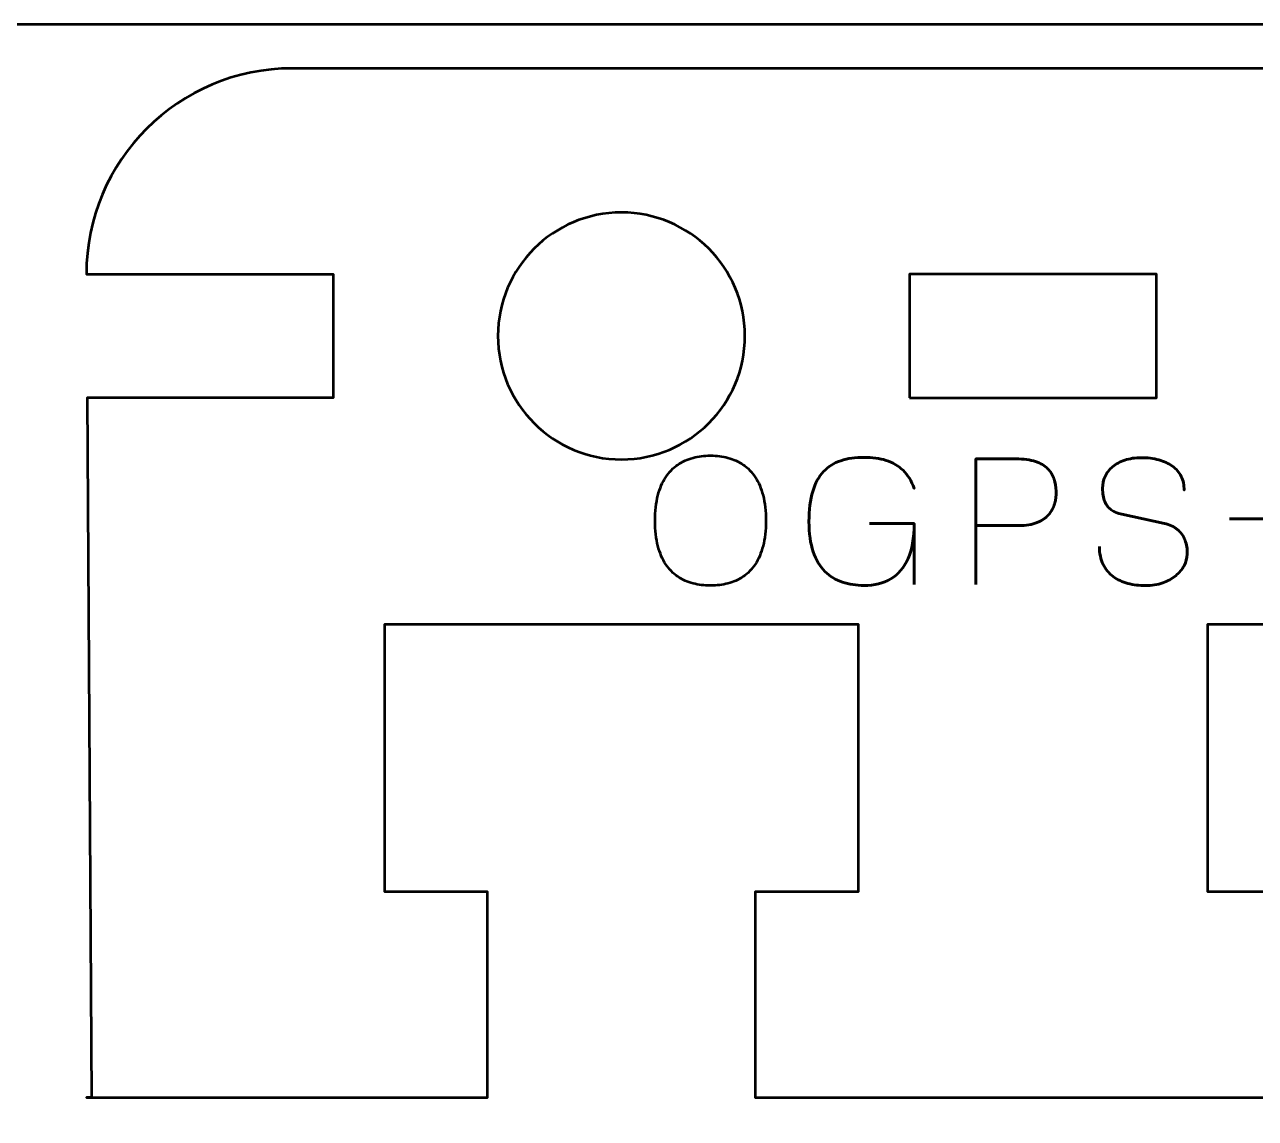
# Model space of a CAD drawing. Header units: centimetres. Extents: x -15.9 to -5, y -22.5 to -7.2.
# Drawn here: x -10.5 to -7.51, y -9.907 to -7.25 of the extents above; entities that cross this region are included whole.
import ezdxf

# ---------------------------------------------------------------- set-up
doc = ezdxf.new("R2010")
doc.units = ezdxf.units.CM
doc.header["$MEASUREMENT"] = 0
doc.layers.add('Layer 1', color=7, linetype='Continuous')

msp = doc.modelspace()

# ---------------------------------------------------------------- linework, layer by layer
at = {"layer": 'Layer 1', "color": 250, "lineweight": 53}
msp.add_lwpolyline([(-8.34999, -8.15625), (-7.74999, -8.15625), (-7.74999, -7.85625), (-8.34999, -7.85625), (-8.34999, -8.15625)], close=True, dxfattribs=at)
at = {"layer": 'Layer 1', "color": 22, "lineweight": 53}
msp.add_open_spline([(-5.55006, -22.45003), (-5.55006, -22.45003), (-15.45004, -22.45003), (-15.45004, -22.45003), (-15.45004, -22.45003), (-15.72701, -22.45003), (-15.95, -22.22694), (-15.95, -21.94994), (-15.95, -21.94994), (-15.95, -21.94994), (-15.95, -7.75007), (-15.95, -7.75007), (-15.95, -7.75007), (-15.95, -7.47293), (-15.72701, -7.24997), (-15.45004, -7.24997), (-15.45004, -7.24997), (-15.45004, -7.24997), (-5.55006, -7.24997), (-5.55006, -7.24997), (-5.55006, -7.24997), (-5.27306, -7.24997), (-5.04997, -7.47293), (-5.04997, -7.75007), (-5.04997, -7.75007), (-5.04997, -7.75007), (-5.04997, -21.94994), (-5.04997, -21.94994), (-5.04997, -21.94994), (-5.04997, -22.22694), (-5.27306, -22.45003), (-5.55006, -22.45003)], degree=3, knots=[0, 0, 0, 0, 0.125, 0.125, 0.125, 0.125, 0.25, 0.25, 0.25, 0.25, 0.375, 0.375, 0.375, 0.375, 0.5, 0.5, 0.5, 0.5, 0.625, 0.625, 0.625, 0.625, 0.75, 0.75, 0.75, 0.75, 0.875, 0.875, 0.875, 0.875, 1, 1, 1, 1], dxfattribs=at)
at = {"layer": 'Layer 1', "color": 114, "lineweight": 53}
msp.add_open_spline([(-6.24999, -7.35625), (-5.9739, -7.35625), (-5.74999, -7.58016), (-5.74999, -7.85625), (-5.74999, -7.85625), (-5.74999, -7.85625), (-6.34999, -7.85625), (-6.34999, -7.85625), (-6.34999, -7.85625), (-6.34999, -7.85625), (-6.34999, -8.15625), (-6.34999, -8.15625), (-6.34999, -8.15625), (-6.34999, -8.15625), (-5.74999, -8.15625), (-5.74999, -8.15625), (-5.74999, -8.15625), (-5.74999, -8.15625), (-5.74999, -9.85626), (-5.74999, -9.85626), (-5.74999, -9.85626), (-5.74999, -9.85626), (-5.74999, -9.85625), (-5.74999, -9.85625), (-5.74999, -9.85625), (-5.74999, -9.85625), (-6.34999, -9.85625), (-6.34999, -9.85625), (-6.34999, -9.85625), (-6.34999, -9.85625), (-6.72499, -9.85625), (-6.72499, -9.85625), (-6.72499, -9.85625), (-6.72499, -9.85625), (-6.72499, -9.35625), (-6.72499, -9.35625), (-6.72499, -9.35625), (-6.72499, -9.35625), (-6.47499, -9.35624), (-6.47499, -9.35624), (-6.47499, -9.35624), (-6.47499, -9.35624), (-6.47499, -8.70625), (-6.47499, -8.70625), (-6.47499, -8.70625), (-6.47499, -8.70625), (-6.72499, -8.70625), (-6.72499, -8.70625), (-6.72499, -8.70625), (-6.72499, -8.70625), (-6.72499, -8.70625), (-6.72499, -8.70625), (-6.72499, -8.70625), (-6.72499, -8.70625), (-6.72499, -8.70625), (-6.72499, -8.70625), (-6.72499, -8.70625), (-6.72499, -8.70625), (-7.37499, -8.70625), (-7.37499, -8.70625), (-7.37499, -8.70625), (-7.37499, -8.70625), (-7.37499, -8.70625), (-7.37499, -8.70625), (-7.37499, -8.70625), (-7.37499, -8.70625), (-7.37499, -8.70625), (-7.37499, -8.70625), (-7.37499, -8.70625), (-7.37499, -8.70625), (-7.62499, -8.70625), (-7.62499, -8.70625), (-7.62499, -8.70625), (-7.62499, -8.70625), (-7.62499, -9.35624), (-7.62499, -9.35624), (-7.62499, -9.35624), (-7.62499, -9.35624), (-7.37499, -9.35625), (-7.37499, -9.35625), (-7.37499, -9.35625), (-7.37499, -9.35625), (-7.37499, -9.85626), (-7.37499, -9.85626), (-7.37499, -9.85626), (-7.37499, -9.85626), (-7.74999, -9.85625), (-7.74999, -9.85625), (-7.74999, -9.85625), (-7.74999, -9.85625), (-8.34999, -9.85625), (-8.34999, -9.85625), (-8.34999, -9.85625), (-8.34999, -9.85625), (-8.72499, -9.85625), (-8.72499, -9.85625), (-8.72499, -9.85625), (-8.72499, -9.85625), (-8.72499, -9.35625), (-8.72499, -9.35625), (-8.72499, -9.35625), (-8.72499, -9.35625), (-8.47499, -9.35624), (-8.47499, -9.35624), (-8.47499, -9.35624), (-8.47499, -9.35624), (-8.47499, -8.70625), (-8.47499, -8.70625), (-8.47499, -8.70625), (-8.47499, -8.70625), (-8.72499, -8.70625), (-8.72499, -8.70625), (-8.72499, -8.70625), (-8.72499, -8.70625), (-8.72499, -8.70625), (-8.72499, -8.70625), (-8.72499, -8.70625), (-8.72499, -8.70625), (-8.72499, -8.70625), (-8.72499, -8.70625), (-8.72499, -8.70625), (-8.72499, -8.70625), (-9.37499, -8.70625), (-9.37499, -8.70625), (-9.37499, -8.70625), (-9.37499, -8.70625), (-9.37499, -8.70625), (-9.37499, -8.70625), (-9.37499, -8.70625), (-9.37499, -8.70625), (-9.37499, -8.70625), (-9.37499, -8.70625), (-9.37499, -8.70625), (-9.37499, -8.70625), (-9.62499, -8.70625), (-9.62499, -8.70625), (-9.62499, -8.70625), (-9.62499, -8.70625), (-9.62499, -9.35624), (-9.62499, -9.35624), (-9.62499, -9.35624), (-9.62499, -9.35624), (-9.37499, -9.35625), (-9.37499, -9.35625), (-9.37499, -9.35625), (-9.37499, -9.35625), (-9.37499, -9.85626), (-9.37499, -9.85626), (-9.37499, -9.85626), (-9.37499, -9.85626), (-9.74999, -9.85625), (-9.74999, -9.85625), (-9.74999, -9.85625), (-9.74999, -9.85625), (-10.34999, -9.85625), (-10.34999, -9.85625), (-10.34999, -9.85625), (-10.34999, -9.85625), (-10.33749, -9.85625), (-10.33749, -9.85625), (-10.33749, -9.85625), (-10.33749, -9.85625), (-10.34811, -8.15625), (-10.34811, -8.15625), (-10.34811, -8.15625), (-10.34811, -8.15625), (-9.74999, -8.15625), (-9.74999, -8.15625), (-9.74999, -8.15625), (-9.74999, -8.15625), (-9.74999, -7.85625), (-9.74999, -7.85625), (-9.74999, -7.85625), (-9.74999, -7.85625), (-10.34999, -7.85625), (-10.34999, -7.85625), (-10.34999, -7.85625), (-10.34999, -7.58016), (-10.12608, -7.35625), (-9.84999, -7.35625), (-9.84999, -7.35625), (-7.17023, -7.35625), (-8.92972, -7.35625), (-6.24999, -7.35625)], degree=3, knots=[0, 0, 0, 0, 0.0217391, 0.0217391, 0.0217391, 0.0217391, 0.0434783, 0.0434783, 0.0434783, 0.0434783, 0.0652174, 0.0652174, 0.0652174, 0.0652174, 0.0869565, 0.0869565, 0.0869565, 0.0869565, 0.1086957, 0.1086957, 0.1086957, 0.1086957, 0.1304348, 0.1304348, 0.1304348, 0.1304348, 0.1521739, 0.1521739, 0.1521739, 0.1521739, 0.173913, 0.173913, 0.173913, 0.173913, 0.1956522, 0.1956522, 0.1956522, 0.1956522, 0.2173913, 0.2173913, 0.2173913, 0.2173913, 0.2391304, 0.2391304, 0.2391304, 0.2391304, 0.2608696, 0.2608696, 0.2608696, 0.2608696, 0.2826087, 0.2826087, 0.2826087, 0.2826087, 0.3043478, 0.3043478, 0.3043478, 0.3043478, 0.326087, 0.326087, 0.326087, 0.326087, 0.3478261, 0.3478261, 0.3478261, 0.3478261, 0.3695652, 0.3695652, 0.3695652, 0.3695652, 0.3913043, 0.3913043, 0.3913043, 0.3913043, 0.4130435, 0.4130435, 0.4130435, 0.4130435, 0.4347826, 0.4347826, 0.4347826, 0.4347826, 0.4565217, 0.4565217, 0.4565217, 0.4565217, 0.4782609, 0.4782609, 0.4782609, 0.4782609, 0.5, 0.5, 0.5, 0.5, 0.5217391, 0.5217391, 0.5217391, 0.5217391, 0.5434783, 0.5434783, 0.5434783, 0.5434783, 0.5652174, 0.5652174, 0.5652174, 0.5652174, 0.5869565, 0.5869565, 0.5869565, 0.5869565, 0.6086957, 0.6086957, 0.6086957, 0.6086957, 0.6304348, 0.6304348, 0.6304348, 0.6304348, 0.6521739, 0.6521739, 0.6521739, 0.6521739, 0.673913, 0.673913, 0.673913, 0.673913, 0.6956522, 0.6956522, 0.6956522, 0.6956522, 0.7173913, 0.7173913, 0.7173913, 0.7173913, 0.7391304, 0.7391304, 0.7391304, 0.7391304, 0.7608696, 0.7608696, 0.7608696, 0.7608696, 0.7826087, 0.7826087, 0.7826087, 0.7826087, 0.8043478, 0.8043478, 0.8043478, 0.8043478, 0.826087, 0.826087, 0.826087, 0.826087, 0.8478261, 0.8478261, 0.8478261, 0.8478261, 0.8695652, 0.8695652, 0.8695652, 0.8695652, 0.8913043, 0.8913043, 0.8913043, 0.8913043, 0.9130435, 0.9130435, 0.9130435, 0.9130435, 0.9347826, 0.9347826, 0.9347826, 0.9347826, 0.9565217, 0.9565217, 0.9565217, 0.9565217, 0.9782609, 0.9782609, 0.9782609, 0.9782609, 1, 1, 1, 1], dxfattribs=at)
at = {"layer": 'Layer 1', "color": 250, "lineweight": 53}
msp.add_open_spline([(-8.74999, -8.00625), (-8.74999, -8.17191), (-8.88433, -8.30625), (-9.04999, -8.30625), (-9.04999, -8.30625), (-9.21565, -8.30625), (-9.34999, -8.17191), (-9.34999, -8.00625), (-9.34999, -8.00625), (-9.34999, -7.84059), (-9.21565, -7.70625), (-9.04999, -7.70625), (-9.04999, -7.70625), (-8.88433, -7.70625), (-8.74999, -7.84059), (-8.74999, -8.00625)], degree=3, knots=[0, 0, 0, 0, 0.25, 0.25, 0.25, 0.25, 0.5, 0.5, 0.5, 0.5, 0.75, 0.75, 0.75, 0.75, 1, 1, 1, 1], dxfattribs=at)
at = {"layer": 'Layer 1', "color": 30, "lineweight": 53}
for points, knots in [([(-8.83358, -8.61267), (-8.81869, -8.61274), (-8.80458, -8.61098), (-8.79111, -8.60752), (-8.79111, -8.60752), (-8.7777, -8.60399), (-8.76543, -8.59849), (-8.75421, -8.59087), (-8.75421, -8.59087), (-8.74299, -8.58332), (-8.73325, -8.57337), (-8.725, -8.56109), (-8.725, -8.56109), (-8.71674, -8.54882), (-8.71039, -8.53393), (-8.70588, -8.51643), (-8.70588, -8.51643), (-8.70129, -8.49894), (-8.69903, -8.47854), (-8.69896, -8.45519), (-8.69896, -8.45519), (-8.69903, -8.43184), (-8.70129, -8.41145), (-8.70588, -8.39388), (-8.70588, -8.39388), (-8.71039, -8.37631), (-8.71674, -8.36135), (-8.725, -8.34901), (-8.725, -8.34901), (-8.73325, -8.33666), (-8.74299, -8.32664), (-8.75421, -8.31895), (-8.75421, -8.31895), (-8.76543, -8.31126), (-8.7777, -8.30569), (-8.79111, -8.30209), (-8.79111, -8.30209), (-8.80458, -8.29856), (-8.81869, -8.2968), (-8.83358, -8.29687), (-8.83358, -8.29687), (-8.84847, -8.2968), (-8.86258, -8.29856), (-8.87606, -8.30209), (-8.87606, -8.30209), (-8.88946, -8.30569), (-8.90174, -8.31126), (-8.91296, -8.31895), (-8.91296, -8.31895), (-8.92417, -8.32664), (-8.93391, -8.33666), (-8.94217, -8.34901), (-8.94217, -8.34901), (-8.95042, -8.36135), (-8.95677, -8.37631), (-8.96129, -8.39388), (-8.96129, -8.39388), (-8.96587, -8.41145), (-8.96813, -8.43184), (-8.9682, -8.45519), (-8.9682, -8.45519), (-8.96813, -8.47854), (-8.96587, -8.49894), (-8.96129, -8.51643), (-8.96129, -8.51643), (-8.95677, -8.53393), (-8.95042, -8.54882), (-8.94217, -8.56109), (-8.94217, -8.56109), (-8.93391, -8.57337), (-8.92417, -8.58332), (-8.91296, -8.59087), (-8.91296, -8.59087), (-8.90174, -8.59849), (-8.88946, -8.60399), (-8.87606, -8.60752), (-8.87606, -8.60752), (-8.86258, -8.61098), (-8.84847, -8.61274), (-8.83358, -8.61267)], [0, 0, 0, 0, 0.05, 0.05, 0.05, 0.05, 0.1, 0.1, 0.1, 0.1, 0.15, 0.15, 0.15, 0.15, 0.2, 0.2, 0.2, 0.2, 0.25, 0.25, 0.25, 0.25, 0.3, 0.3, 0.3, 0.3, 0.35, 0.35, 0.35, 0.35, 0.4, 0.4, 0.4, 0.4, 0.45, 0.45, 0.45, 0.45, 0.5, 0.5, 0.5, 0.5, 0.55, 0.55, 0.55, 0.55, 0.6, 0.6, 0.6, 0.6, 0.65, 0.65, 0.65, 0.65, 0.7, 0.7, 0.7, 0.7, 0.75, 0.75, 0.75, 0.75, 0.8, 0.8, 0.8, 0.8, 0.85, 0.85, 0.85, 0.85, 0.9, 0.9, 0.9, 0.9, 0.95, 0.95, 0.95, 0.95, 1, 1, 1, 1]), ([(-8.83358, -8.61267), (-8.81869, -8.61274), (-8.80458, -8.61098), (-8.79111, -8.60752), (-8.79111, -8.60752), (-8.7777, -8.60399), (-8.76543, -8.59849), (-8.75421, -8.59087), (-8.75421, -8.59087), (-8.74299, -8.58332), (-8.73325, -8.57337), (-8.725, -8.56109), (-8.725, -8.56109), (-8.71674, -8.54882), (-8.71039, -8.53393), (-8.70588, -8.51643), (-8.70588, -8.51643), (-8.70129, -8.49894), (-8.69903, -8.47854), (-8.69896, -8.45519), (-8.69896, -8.45519), (-8.69903, -8.43184), (-8.70129, -8.41145), (-8.70588, -8.39388), (-8.70588, -8.39388), (-8.71039, -8.37631), (-8.71674, -8.36135), (-8.725, -8.34901), (-8.725, -8.34901), (-8.73325, -8.33666), (-8.74299, -8.32664), (-8.75421, -8.31895), (-8.75421, -8.31895), (-8.76543, -8.31126), (-8.7777, -8.30569), (-8.79111, -8.30209), (-8.79111, -8.30209), (-8.80458, -8.29856), (-8.81869, -8.2968), (-8.83358, -8.29687), (-8.83358, -8.29687), (-8.84847, -8.2968), (-8.86258, -8.29856), (-8.87606, -8.30209), (-8.87606, -8.30209), (-8.88946, -8.30569), (-8.90174, -8.31126), (-8.91296, -8.31895), (-8.91296, -8.31895), (-8.92417, -8.32664), (-8.93391, -8.33666), (-8.94217, -8.34901), (-8.94217, -8.34901), (-8.95042, -8.36135), (-8.95677, -8.37631), (-8.96129, -8.39388), (-8.96129, -8.39388), (-8.96587, -8.41145), (-8.96813, -8.43184), (-8.9682, -8.45519), (-8.9682, -8.45519), (-8.96813, -8.47854), (-8.96587, -8.49894), (-8.96129, -8.51643), (-8.96129, -8.51643), (-8.95677, -8.53393), (-8.95042, -8.54882), (-8.94217, -8.56109), (-8.94217, -8.56109), (-8.93391, -8.57337), (-8.92417, -8.58332), (-8.91296, -8.59087), (-8.91296, -8.59087), (-8.90174, -8.59849), (-8.88946, -8.60399), (-8.87606, -8.60752), (-8.87606, -8.60752), (-8.86258, -8.61098), (-8.84847, -8.61274), (-8.83358, -8.61267)], [0, 0, 0, 0, 0.05, 0.05, 0.05, 0.05, 0.1, 0.1, 0.1, 0.1, 0.15, 0.15, 0.15, 0.15, 0.2, 0.2, 0.2, 0.2, 0.25, 0.25, 0.25, 0.25, 0.3, 0.3, 0.3, 0.3, 0.35, 0.35, 0.35, 0.35, 0.4, 0.4, 0.4, 0.4, 0.45, 0.45, 0.45, 0.45, 0.5, 0.5, 0.5, 0.5, 0.55, 0.55, 0.55, 0.55, 0.6, 0.6, 0.6, 0.6, 0.65, 0.65, 0.65, 0.65, 0.7, 0.7, 0.7, 0.7, 0.75, 0.75, 0.75, 0.75, 0.8, 0.8, 0.8, 0.8, 0.85, 0.85, 0.85, 0.85, 0.9, 0.9, 0.9, 0.9, 0.95, 0.95, 0.95, 0.95, 1, 1, 1, 1]), ([(-8.4475, -8.46196), (-8.4475, -8.46196), (-8.33871, -8.46196), (-8.33871, -8.46196), (-8.33871, -8.46196), (-8.33885, -8.49661), (-8.34379, -8.52504), (-8.35367, -8.54719), (-8.35367, -8.54719), (-8.36354, -8.56942), (-8.37751, -8.58579), (-8.39572, -8.59644), (-8.39572, -8.59644), (-8.41392, -8.60703), (-8.43551, -8.61232), (-8.46063, -8.61225), (-8.46063, -8.61225), (-8.47947, -8.61232), (-8.49696, -8.60971), (-8.51312, -8.60427), (-8.51312, -8.60427), (-8.52928, -8.59891), (-8.54346, -8.59016), (-8.5556, -8.5781), (-8.5556, -8.5781), (-8.56773, -8.56603), (-8.57726, -8.55009), (-8.58403, -8.53026), (-8.58403, -8.53026), (-8.5908, -8.51044), (-8.59426, -8.48609), (-8.5944, -8.45731), (-8.5944, -8.45731), (-8.59433, -8.42838), (-8.5913, -8.40397), (-8.5853, -8.38393), (-8.5853, -8.38393), (-8.57923, -8.36396), (-8.57048, -8.34788), (-8.55891, -8.33567), (-8.55891, -8.33567), (-8.54741, -8.32354), (-8.53337, -8.31472), (-8.51686, -8.30921), (-8.51686, -8.30921), (-8.50035, -8.30371), (-8.48165, -8.30103), (-8.46063, -8.3011), (-8.46063, -8.3011), (-8.44066, -8.30103), (-8.42274, -8.3035), (-8.40679, -8.30851), (-8.40679, -8.30851), (-8.39085, -8.31352), (-8.37716, -8.32156), (-8.36573, -8.33264), (-8.36573, -8.33264), (-8.35423, -8.34371), (-8.34527, -8.35832), (-8.33871, -8.37645), (-8.33871, -8.37645), (-8.34527, -8.35832), (-8.35423, -8.34371), (-8.36573, -8.33264), (-8.36573, -8.33264), (-8.37716, -8.32156), (-8.39085, -8.31352), (-8.40679, -8.30851), (-8.40679, -8.30851), (-8.42274, -8.3035), (-8.44066, -8.30103), (-8.46063, -8.3011), (-8.46063, -8.3011), (-8.48165, -8.30103), (-8.50035, -8.30371), (-8.51686, -8.30921), (-8.51686, -8.30921), (-8.53337, -8.31472), (-8.54741, -8.32354), (-8.55891, -8.33567), (-8.55891, -8.33567), (-8.57048, -8.34788), (-8.57923, -8.36396), (-8.5853, -8.38393), (-8.5853, -8.38393), (-8.5913, -8.40397), (-8.59433, -8.42838), (-8.5944, -8.45731), (-8.5944, -8.45731), (-8.59426, -8.48609), (-8.5908, -8.51044), (-8.58403, -8.53026), (-8.58403, -8.53026), (-8.57726, -8.55009), (-8.56773, -8.56603), (-8.5556, -8.5781), (-8.5556, -8.5781), (-8.54346, -8.59016), (-8.52928, -8.59891), (-8.51312, -8.60427), (-8.51312, -8.60427), (-8.49696, -8.60971), (-8.47947, -8.61232), (-8.46063, -8.61225), (-8.46063, -8.61225), (-8.43551, -8.61232), (-8.41392, -8.60703), (-8.39572, -8.59644), (-8.39572, -8.59644), (-8.37751, -8.58579), (-8.36354, -8.56942), (-8.35367, -8.54719), (-8.35367, -8.54719), (-8.34379, -8.52504), (-8.33885, -8.49661), (-8.33871, -8.46196), (-8.33871, -8.46196), (-8.33871, -8.46196), (-8.4475, -8.46196), (-8.4475, -8.46196)], [0, 0, 0, 0, 0.0333333, 0.0333333, 0.0333333, 0.0333333, 0.0666667, 0.0666667, 0.0666667, 0.0666667, 0.1, 0.1, 0.1, 0.1, 0.1333333, 0.1333333, 0.1333333, 0.1333333, 0.1666667, 0.1666667, 0.1666667, 0.1666667, 0.2, 0.2, 0.2, 0.2, 0.2333333, 0.2333333, 0.2333333, 0.2333333, 0.2666667, 0.2666667, 0.2666667, 0.2666667, 0.3, 0.3, 0.3, 0.3, 0.3333333, 0.3333333, 0.3333333, 0.3333333, 0.3666667, 0.3666667, 0.3666667, 0.3666667, 0.4, 0.4, 0.4, 0.4, 0.4333333, 0.4333333, 0.4333333, 0.4333333, 0.4666667, 0.4666667, 0.4666667, 0.4666667, 0.5, 0.5, 0.5, 0.5, 0.5333333, 0.5333333, 0.5333333, 0.5333333, 0.5666667, 0.5666667, 0.5666667, 0.5666667, 0.6, 0.6, 0.6, 0.6, 0.6333333, 0.6333333, 0.6333333, 0.6333333, 0.6666667, 0.6666667, 0.6666667, 0.6666667, 0.7, 0.7, 0.7, 0.7, 0.7333333, 0.7333333, 0.7333333, 0.7333333, 0.7666667, 0.7666667, 0.7666667, 0.7666667, 0.8, 0.8, 0.8, 0.8, 0.8333333, 0.8333333, 0.8333333, 0.8333333, 0.8666667, 0.8666667, 0.8666667, 0.8666667, 0.9, 0.9, 0.9, 0.9, 0.9333333, 0.9333333, 0.9333333, 0.9333333, 0.9666667, 0.9666667, 0.9666667, 0.9666667, 1, 1, 1, 1]), ([(-8.18927, -8.61013), (-8.18927, -8.61013), (-8.18927, -8.30491), (-8.18927, -8.30491), (-8.18927, -8.30491), (-8.18927, -8.30491), (-8.0919, -8.30491), (-8.0919, -8.30491), (-8.0919, -8.30491), (-8.07243, -8.30498), (-8.05642, -8.30717), (-8.04379, -8.3114), (-8.04379, -8.3114), (-8.03123, -8.31556), (-8.02135, -8.32135), (-8.01422, -8.32869), (-8.01422, -8.32869), (-8.0071, -8.33595), (-8.00202, -8.34428), (-7.99891, -8.35366), (-7.99891, -8.35366), (-7.99588, -8.36305), (-7.99412, -8.37285), (-7.99369, -8.38323), (-7.99369, -8.38323), (-7.9932, -8.3936), (-7.9944, -8.40376), (-7.99722, -8.41363), (-7.99722, -8.41363), (-8.00011, -8.42351), (-8.00498, -8.43247), (-8.01197, -8.44052), (-8.01197, -8.44052), (-8.01888, -8.44856), (-8.02826, -8.45498), (-8.04005, -8.45971), (-8.04005, -8.45971), (-8.05183, -8.4645), (-8.06643, -8.4669), (-8.08386, -8.46704), (-8.08386, -8.46704), (-8.08386, -8.46704), (-8.18927, -8.46704), (-8.18927, -8.46704), (-8.18927, -8.46704), (-8.18927, -8.46704), (-8.08386, -8.46704), (-8.08386, -8.46704), (-8.08386, -8.46704), (-8.06679, -8.4669), (-8.05232, -8.4645), (-8.04061, -8.45971), (-8.04061, -8.45971), (-8.02883, -8.45498), (-8.01944, -8.44856), (-8.01239, -8.44052), (-8.01239, -8.44052), (-8.0054, -8.43247), (-8.00039, -8.42351), (-7.99743, -8.41363), (-7.99743, -8.41363), (-7.99447, -8.40376), (-7.9932, -8.3936), (-7.99369, -8.38323), (-7.99369, -8.38323), (-7.99412, -8.37285), (-7.99588, -8.36305), (-7.99905, -8.35366), (-7.99905, -8.35366), (-8.00216, -8.34428), (-8.00738, -8.33595), (-8.01451, -8.32869), (-8.01451, -8.32869), (-8.0217, -8.32135), (-8.03158, -8.31556), (-8.04414, -8.3114), (-8.04414, -8.3114), (-8.05677, -8.30717), (-8.07264, -8.30498), (-8.0919, -8.30491), (-8.0919, -8.30491), (-8.0919, -8.30491), (-8.18927, -8.30491), (-8.18927, -8.30491), (-8.18927, -8.30491), (-8.18927, -8.30491), (-8.18927, -8.61013), (-8.18927, -8.61013)], [0, 0, 0, 0, 0.0454545, 0.0454545, 0.0454545, 0.0454545, 0.0909091, 0.0909091, 0.0909091, 0.0909091, 0.1363636, 0.1363636, 0.1363636, 0.1363636, 0.1818182, 0.1818182, 0.1818182, 0.1818182, 0.2272727, 0.2272727, 0.2272727, 0.2272727, 0.2727273, 0.2727273, 0.2727273, 0.2727273, 0.3181818, 0.3181818, 0.3181818, 0.3181818, 0.3636364, 0.3636364, 0.3636364, 0.3636364, 0.4090909, 0.4090909, 0.4090909, 0.4090909, 0.4545455, 0.4545455, 0.4545455, 0.4545455, 0.5, 0.5, 0.5, 0.5, 0.5454545, 0.5454545, 0.5454545, 0.5454545, 0.5909091, 0.5909091, 0.5909091, 0.5909091, 0.6363636, 0.6363636, 0.6363636, 0.6363636, 0.6818182, 0.6818182, 0.6818182, 0.6818182, 0.7272727, 0.7272727, 0.7272727, 0.7272727, 0.7727273, 0.7727273, 0.7727273, 0.7727273, 0.8181818, 0.8181818, 0.8181818, 0.8181818, 0.8636364, 0.8636364, 0.8636364, 0.8636364, 0.9090909, 0.9090909, 0.9090909, 0.9090909, 0.9545455, 0.9545455, 0.9545455, 0.9545455, 1, 1, 1, 1]), ([(-7.88871, -8.51784), (-7.88857, -8.53471), (-7.88561, -8.54917), (-7.87968, -8.56124), (-7.87968, -8.56124), (-7.87382, -8.57323), (-7.86564, -8.58304), (-7.85534, -8.59066), (-7.85534, -8.59066), (-7.84497, -8.59821), (-7.83304, -8.60378), (-7.81957, -8.60738), (-7.81957, -8.60738), (-7.80616, -8.61091), (-7.79177, -8.61267), (-7.77653, -8.61267), (-7.77653, -8.61267), (-7.76115, -8.6126), (-7.74732, -8.61034), (-7.73497, -8.60604), (-7.73497, -8.60604), (-7.72269, -8.60173), (-7.71218, -8.59595), (-7.70336, -8.58868), (-7.70336, -8.58868), (-7.69461, -8.58141), (-7.68784, -8.5733), (-7.68304, -8.56427), (-7.68304, -8.56427), (-7.67824, -8.55524), (-7.6757, -8.546), (-7.67535, -8.53647), (-7.67535, -8.53647), (-7.67493, -8.52398), (-7.67676, -8.51255), (-7.68078, -8.50225), (-7.68078, -8.50225), (-7.68481, -8.49195), (-7.69102, -8.48334), (-7.69941, -8.47629), (-7.69941, -8.47629), (-7.70774, -8.46923), (-7.71825, -8.46429), (-7.73081, -8.46154), (-7.73081, -8.46154), (-7.73081, -8.46154), (-7.83452, -8.4391), (-7.83452, -8.4391), (-7.83452, -8.4391), (-7.84426, -8.43706), (-7.85266, -8.4336), (-7.85957, -8.4288), (-7.85957, -8.4288), (-7.86649, -8.42394), (-7.87185, -8.41723), (-7.87552, -8.40862), (-7.87552, -8.40862), (-7.87919, -8.40009), (-7.88109, -8.38922), (-7.88109, -8.37603), (-7.88109, -8.37603), (-7.88109, -8.36601), (-7.87904, -8.35656), (-7.87488, -8.34767), (-7.87488, -8.34767), (-7.87079, -8.33878), (-7.86472, -8.33094), (-7.85675, -8.32403), (-7.85675, -8.32403), (-7.84878, -8.31719), (-7.8389, -8.31182), (-7.82719, -8.30794), (-7.82719, -8.30794), (-7.8154, -8.30399), (-7.80193, -8.30202), (-7.78669, -8.30195), (-7.78669, -8.30195), (-7.77138, -8.30195), (-7.75734, -8.30371), (-7.7445, -8.30724), (-7.7445, -8.30724), (-7.73173, -8.31077), (-7.72065, -8.31585), (-7.71134, -8.32262), (-7.71134, -8.32262), (-7.70202, -8.32939), (-7.69483, -8.33772), (-7.68989, -8.34745), (-7.68989, -8.34745), (-7.68495, -8.35726), (-7.68262, -8.36848), (-7.68297, -8.38111), (-7.68297, -8.38111), (-7.68262, -8.36848), (-7.68495, -8.35726), (-7.68989, -8.34745), (-7.68989, -8.34745), (-7.69483, -8.33772), (-7.70202, -8.32939), (-7.71134, -8.32262), (-7.71134, -8.32262), (-7.72065, -8.31585), (-7.73173, -8.31077), (-7.7445, -8.30724), (-7.7445, -8.30724), (-7.75734, -8.30371), (-7.77138, -8.30195), (-7.78669, -8.30195), (-7.78669, -8.30195), (-7.80193, -8.30202), (-7.8154, -8.30399), (-7.82719, -8.30794), (-7.82719, -8.30794), (-7.8389, -8.31182), (-7.84878, -8.31719), (-7.85675, -8.32403), (-7.85675, -8.32403), (-7.86472, -8.33094), (-7.87079, -8.33878), (-7.87488, -8.34767), (-7.87488, -8.34767), (-7.87904, -8.35656), (-7.88109, -8.36601), (-7.88109, -8.37603), (-7.88109, -8.37603), (-7.88109, -8.38922), (-7.87926, -8.40009), (-7.87573, -8.40855), (-7.87573, -8.40855), (-7.87213, -8.41709), (-7.86684, -8.42372), (-7.85992, -8.42859), (-7.85992, -8.42859), (-7.85301, -8.43339), (-7.84454, -8.43692), (-7.83452, -8.4391), (-7.83452, -8.4391), (-7.83452, -8.4391), (-7.73081, -8.46154), (-7.73081, -8.46154), (-7.73081, -8.46154), (-7.71797, -8.46429), (-7.70738, -8.46923), (-7.69906, -8.47629), (-7.69906, -8.47629), (-7.69066, -8.48334), (-7.68452, -8.49195), (-7.68057, -8.50225), (-7.68057, -8.50225), (-7.67669, -8.51255), (-7.67493, -8.52398), (-7.67535, -8.53647), (-7.67535, -8.53647), (-7.6757, -8.546), (-7.67824, -8.55524), (-7.68304, -8.56427), (-7.68304, -8.56427), (-7.68784, -8.5733), (-7.69461, -8.58141), (-7.70336, -8.58868), (-7.70336, -8.58868), (-7.71218, -8.59595), (-7.72269, -8.60173), (-7.73497, -8.60604), (-7.73497, -8.60604), (-7.74732, -8.61034), (-7.76115, -8.6126), (-7.77653, -8.61267), (-7.77653, -8.61267), (-7.79177, -8.61267), (-7.80616, -8.61091), (-7.81957, -8.60738), (-7.81957, -8.60738), (-7.83304, -8.60378), (-7.84497, -8.59821), (-7.85534, -8.59066), (-7.85534, -8.59066), (-7.86564, -8.58304), (-7.87382, -8.57323), (-7.87968, -8.56124), (-7.87968, -8.56124), (-7.88561, -8.54917), (-7.88857, -8.53471), (-7.88871, -8.51784)], [0, 0, 0, 0, 0.0217391, 0.0217391, 0.0217391, 0.0217391, 0.0434783, 0.0434783, 0.0434783, 0.0434783, 0.0652174, 0.0652174, 0.0652174, 0.0652174, 0.0869565, 0.0869565, 0.0869565, 0.0869565, 0.1086957, 0.1086957, 0.1086957, 0.1086957, 0.1304348, 0.1304348, 0.1304348, 0.1304348, 0.1521739, 0.1521739, 0.1521739, 0.1521739, 0.173913, 0.173913, 0.173913, 0.173913, 0.1956522, 0.1956522, 0.1956522, 0.1956522, 0.2173913, 0.2173913, 0.2173913, 0.2173913, 0.2391304, 0.2391304, 0.2391304, 0.2391304, 0.2608696, 0.2608696, 0.2608696, 0.2608696, 0.2826087, 0.2826087, 0.2826087, 0.2826087, 0.3043478, 0.3043478, 0.3043478, 0.3043478, 0.326087, 0.326087, 0.326087, 0.326087, 0.3478261, 0.3478261, 0.3478261, 0.3478261, 0.3695652, 0.3695652, 0.3695652, 0.3695652, 0.3913043, 0.3913043, 0.3913043, 0.3913043, 0.4130435, 0.4130435, 0.4130435, 0.4130435, 0.4347826, 0.4347826, 0.4347826, 0.4347826, 0.4565217, 0.4565217, 0.4565217, 0.4565217, 0.4782609, 0.4782609, 0.4782609, 0.4782609, 0.5, 0.5, 0.5, 0.5, 0.5217391, 0.5217391, 0.5217391, 0.5217391, 0.5434783, 0.5434783, 0.5434783, 0.5434783, 0.5652174, 0.5652174, 0.5652174, 0.5652174, 0.5869565, 0.5869565, 0.5869565, 0.5869565, 0.6086957, 0.6086957, 0.6086957, 0.6086957, 0.6304348, 0.6304348, 0.6304348, 0.6304348, 0.6521739, 0.6521739, 0.6521739, 0.6521739, 0.673913, 0.673913, 0.673913, 0.673913, 0.6956522, 0.6956522, 0.6956522, 0.6956522, 0.7173913, 0.7173913, 0.7173913, 0.7173913, 0.7391304, 0.7391304, 0.7391304, 0.7391304, 0.7608696, 0.7608696, 0.7608696, 0.7608696, 0.7826087, 0.7826087, 0.7826087, 0.7826087, 0.8043478, 0.8043478, 0.8043478, 0.8043478, 0.826087, 0.826087, 0.826087, 0.826087, 0.8478261, 0.8478261, 0.8478261, 0.8478261, 0.8695652, 0.8695652, 0.8695652, 0.8695652, 0.8913043, 0.8913043, 0.8913043, 0.8913043, 0.9130435, 0.9130435, 0.9130435, 0.9130435, 0.9347826, 0.9347826, 0.9347826, 0.9347826, 0.9565217, 0.9565217, 0.9565217, 0.9565217, 0.9782609, 0.9782609, 0.9782609, 0.9782609, 1, 1, 1, 1]), ([(-8.33871, -8.61013), (-8.33871, -8.61013), (-8.33871, -8.46196), (-8.33871, -8.46196), (-8.33871, -8.46196), (-8.33871, -8.46196), (-8.33871, -8.61013), (-8.33871, -8.61013)], [0, 0, 0, 0, 0.5, 0.5, 0.5, 0.5, 1, 1, 1, 1]), ([(-7.57248, -8.45053), (-7.57248, -8.45053), (-7.44929, -8.45053), (-7.44929, -8.45053), (-7.44929, -8.45053), (-7.44929, -8.45053), (-7.57248, -8.45053), (-7.57248, -8.45053)], [0, 0, 0, 0, 0.5, 0.5, 0.5, 0.5, 1, 1, 1, 1])]:
    msp.add_open_spline(points, degree=3, knots=knots, dxfattribs=at)

doc.saveas('drawing.dxf')
